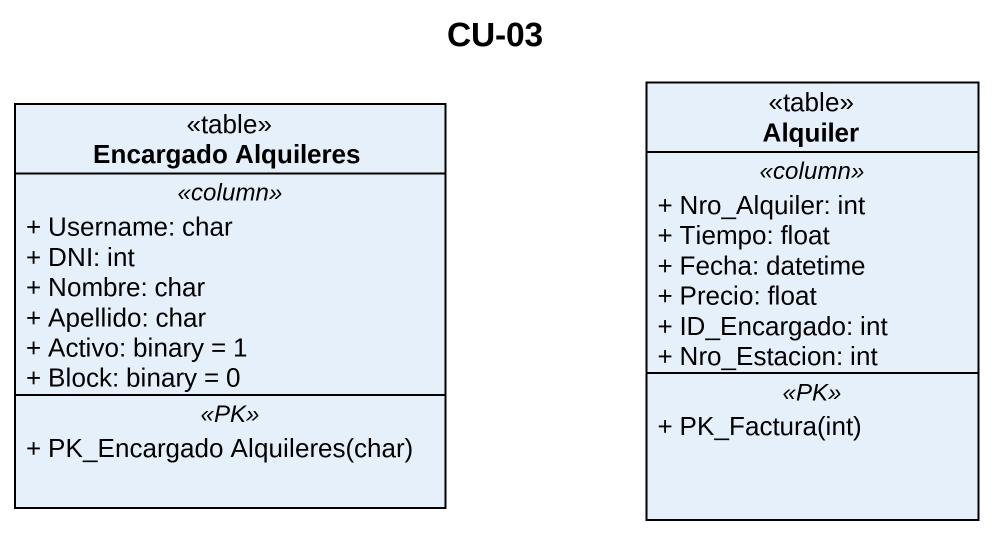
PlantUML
@startuml
title CU-03
hide circle
hide empty members
skinparam classAttributeIconSize 0
class "Encargado Alquileres" as Encargado_Alquileres <<table>> {
  .. <<column>> ..
  + Username: char
  + DNI: int
  + Nombre: char
  + Apellido: char
  + Activo: binary = 1
  + Block: binary = 0
  .. <<PK>> ..
  + PK_Encargado Alquileres(char)
}
class Alquiler <<table>> {
  .. <<column>> ..
  + Nro_Alquiler: int
  + Tiempo: float
  + Fecha: datetime
  + Precio: float
  + ID_Encargado: int
  + Nro_Estacion: int
  .. <<PK>> ..
  + PK_Factura(int)
}
@enduml
